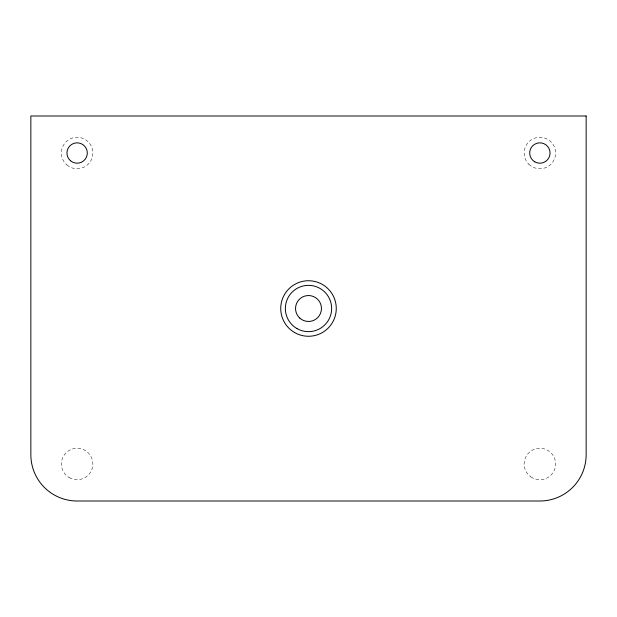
<?xml version="1.0" encoding="UTF-8"?>
<svg xmlns="http://www.w3.org/2000/svg" width="617" height="617" viewBox="0 0 617 617"><rect width="100%" height="100%" fill="white"/><g stroke="black" fill="none" stroke-linecap="round" stroke-linejoin="round"><path stroke-width="0.46" stroke-dasharray="3.08 2.31" d="M528.862 164.253A15.733 15.733 0 0 0 555.115 156.934A15.733 15.733 0 0 0 535.649 137.861A15.733 15.733 0 0 0 528.862 164.253M66.891 164.963A15.733 15.733 0 0 0 92.589 155.908A15.733 15.733 0 0 0 71.896 138.177A15.733 15.733 0 0 0 66.891 164.963M530.89 476.902A15.733 15.733 0 0 0 555.555 465.311A15.733 15.733 0 0 0 533.181 449.747A15.733 15.733 0 0 0 530.89 476.902M69.258 477.612A15.733 15.733 0 0 0 92.859 463.984A15.733 15.733 0 0 0 69.258 450.356A15.733 15.733 0 0 0 69.258 477.612"/><path stroke-width="0.93" d="M586.15 115.996L30.85 115.996L30.85 454.729A46.275 46.275 0 0 0 77.125 501.004L539.875 501.004A46.275 46.275 0 0 0 586.15 454.729L586.15 115.996M294.618 332.548A27.765 27.765 0 0 0 336.265 308.5A27.765 27.765 0 0 0 294.618 284.452A27.765 27.765 0 0 0 294.618 332.548M296.931 328.537A23.137 23.137 0 0 0 331.637 308.5A23.137 23.137 0 0 0 296.931 288.463A23.137 23.137 0 0 0 296.931 328.537M299.746 318.056A12.957 12.957 0 0 0 321.148 311.307A12.957 12.957 0 0 0 304.605 296.145A12.957 12.957 0 0 0 299.746 318.056M534.785 161.831A10.18 10.18 0 0 0 550.056 153.016A10.18 10.18 0 0 0 534.785 144.201A10.18 10.18 0 0 0 534.785 161.831M70.446 160.698A10.18 10.18 0 0 0 87.12 154.96A10.18 10.18 0 0 0 73.809 143.391A10.18 10.18 0 0 0 70.446 160.698"/></g></svg>
